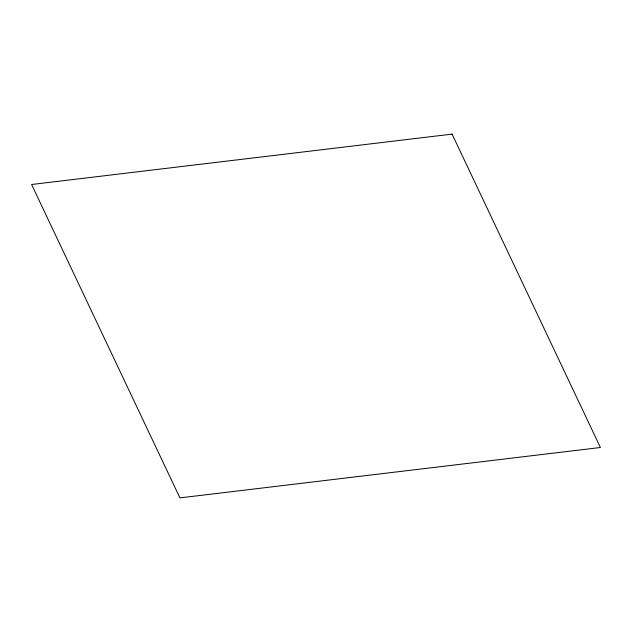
<?xml version="1.0" encoding="UTF-8"?>
<svg xmlns="http://www.w3.org/2000/svg" width="632" height="632" viewBox="0 0 632 632"><rect width="100%" height="100%" fill="white"/><g stroke="black" fill="none" stroke-linecap="round" stroke-linejoin="round"><path stroke-width="0.95" d="M452.085 134.118L31.6 184.497L179.915 497.882L600.4 447.503L452.085 134.118"/></g></svg>
